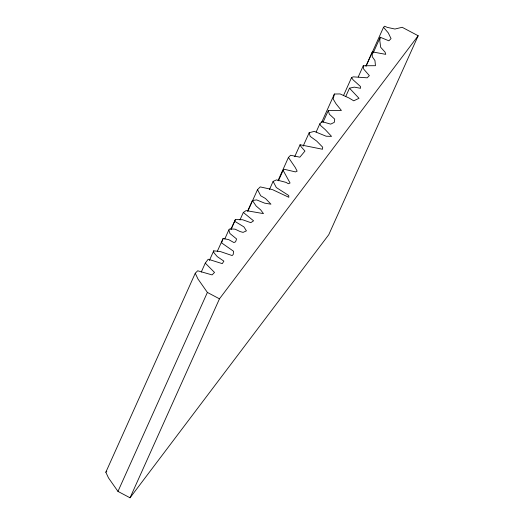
<?xml version="1.0" encoding="UTF-8"?>
<svg xmlns="http://www.w3.org/2000/svg" width="524" height="524" viewBox="0 0 524 524"><rect width="100%" height="100%" fill="white"/><g stroke="black" fill="none" stroke-linecap="round" stroke-linejoin="round"><path stroke-width="0.79" d="M239.979 219.91L243.326 212.456L253.577 220.82L250.819 222.674L242.612 219.746L235.407 219.53L234.647 221.233L243.896 226.872L246.424 230.855L243.077 232.374L240.156 231.588L235.132 229.184L229.925 228.824L228.844 229.918L229.925 233.514L236.579 238.944L235.603 241.793L233.927 242.56L228.569 239.56L223.041 238.597L221.58 242.887L233.599 251.284L233.219 254.468L232.139 255.561L220.394 251.572L213.72 250.832L213.831 252.594L217.257 256.616L223.866 261.129L222.3 263.644L208.198 259.223L205.277 263.12L214.519 272.441L212.082 274.904L197.692 270.784L195.256 273.253L105.828 472.229L108.514 477.927L117.966 491.407L130.05 497.8L328.745 234.732L418.172 35.75L402.17 27.294L394.926 29.03L387.21 27.366L384.609 26.2L383.522 27.3L388.284 32.907L391.055 38.606L388.88 40.806L380.234 37.256L379.802 40.538L380.64 47.245L385.088 52.184L385.743 54.352L372.328 51.876L372.243 56.684L374.955 60.548L375.453 65.697L363.263 65.762L358.239 76.943M345.794 96.39L349.482 88.196L359.006 98.302L353.733 100.818L349.069 98.021L340.069 93.934L334.377 94.032L333.185 99.01L335.976 103.732L341.399 110.472L328.319 110.531L322.961 122.452M201.255 272.061L205.277 263.12M209.364 260.52L213.72 250.832M217.349 251.271L223.041 238.597M224.822 238.865L228.844 229.918M231.058 229.217L235.407 219.53M230.966 229.433L234.647 221.233M117.966 491.407L207.386 292.431L197.941 278.945L195.256 273.253M247.708 210.903L252.398 200.469L256.668 199.906L264.594 203.135L270.947 204.19L265.478 198.498L260.742 195.793L257.52 189.655L260.232 186.911L272.428 189.596L288.835 197.293L288.737 195.524L276.318 187.533L273.115 181.396L276.469 179.883L286.038 182.385L288.397 183.741L290.067 182.987L283.111 170.359L284.191 169.259L295.471 171.911L297.147 171.158L295.241 167.464L288.429 157.462L290.597 155.261L299.846 157.187L304.948 151.082L301.012 146.615L300.062 144.755L322.509 149.248L322.692 147.198L316.699 141.08L310.201 136.384L309.16 132.736L314.23 131.373L326.138 136.22L331.541 136.378L325.253 129.618L320.786 125.675L319.843 123.815L322.018 121.614L330.677 124.136L334.286 122.361L334.705 119.125L329.347 114.199L328.319 110.531M247.806 211.264L257.52 189.655M130.05 497.8L219.471 298.824L418.172 35.75M269.434 189.596L273.115 181.396M278.048 180.564L288.429 157.462M278.421 180.787L283.111 170.359M294.698 156.683L300.062 144.755M303.127 146.15L309.16 132.736M316.155 132.009L319.843 123.815M321.651 122.347L334.377 94.032M343.528 95.479L351.565 77.598L353.235 76.851L367.186 77.821L369.354 75.626L363.695 69.109L363.263 65.762M365.962 66.037L372.328 51.876M366.106 66.057L383.522 27.3M373.199 52.911L380.234 37.256M105.828 472.229L106.804 471.24M243.326 212.456L246.097 210.602L263.474 213.615L260.683 209.895L256.164 206.043L252.398 200.469M349.482 88.196L354.263 87.128L360.551 88.287L360.473 86.486L353.084 79.831L351.565 77.598M207.386 292.431L219.471 298.824"/></g></svg>
